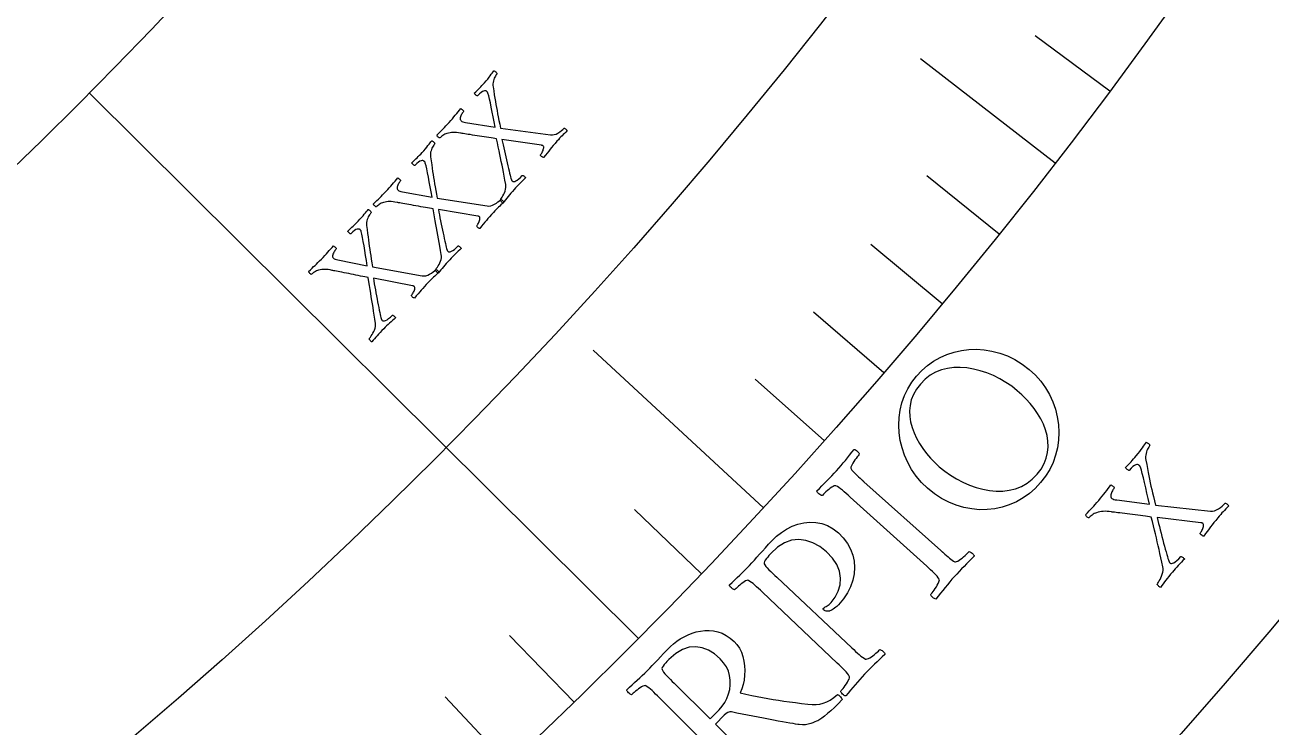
# Model space of a CAD drawing. Header units: millimetres. Extents: x -76 to 76, y -76 to 86.
# Drawn here: x 35.64 to 50.34, y -43.61 to -35.34 of the extents above; entities that cross this region are included whole.
import ezdxf

# ---------------------------------------------------------------- set-up
doc = ezdxf.new("R2010")
doc.units = ezdxf.units.MM
for name, color, linetype in [('CUT_OUTER', 1, 'Continuous'), ('ENGRAVE', 7, 'Continuous'), ('ENGRAVE_FINE', 8, 'Continuous'), ('TEXT', 5, 'Continuous')]:
    doc.layers.add(name, color=color, linetype=linetype)

msp = doc.modelspace()

# ---------------------------------------------------------------- linework, layer by layer
at = {"layer": 'CUT_OUTER'}
msp.add_arc((0.0001, -0.0001), 75.9999, 179.913117, 0.0001, dxfattribs=at)
at = {"layer": 'ENGRAVE'}
for points in [[(47.7893, -36.9697), (46.2023, -35.742)], [(42.8764, -42.5698), (36.4045, -36.1442)], [(44.3515, -41.0307), (42.3432, -39.1727)]]:
    msp.add_lwpolyline(points, dxfattribs=at)
for radius in [74.48, 74.48, 72.485, 68.78, 68.78, 65.854, 60.42, 60.42, 57.228, 51.3, 51.3]:
    msp.add_circle((0, 0), radius, dxfattribs=at)
at = {"layer": 'ENGRAVE_FINE'}
for points in [[(48.4324, -36.1231), (47.5551, -35.4688)], [(47.1311, -37.8052), (46.2774, -37.1204)], [(46.4581, -38.6293), (45.6166, -37.9296)], [(45.7703, -39.4418), (44.9413, -38.7274)], [(45.0681, -40.2423), (44.2517, -39.5134)], [(43.6209, -41.8066), (42.8308, -41.0494)], [(42.1183, -43.32), (41.3554, -42.5354)], [(41.3468, -44.057), (40.5978, -43.259)]]:
    msp.add_lwpolyline(points, dxfattribs=at)
at = {"layer": 'TEXT'}
for points in [[(40.6444, -36.4902), (40.6642, -36.4679), (40.6829, -36.4463), (40.7005, -36.4255), (40.717, -36.4053), (40.7329, -36.3857), (40.7487, -36.3662), (40.7645, -36.347), (40.7802, -36.328), (40.7844, -36.3298), (40.7896, -36.333), (40.7958, -36.3376), (40.803, -36.3438), (40.8094, -36.3501), (40.8134, -36.3553), (40.8149, -36.3594), (40.8139, -36.3625), (40.8096, -36.3677), (40.8048, -36.3743), (40.7994, -36.3824), (40.7934, -36.3919), (40.7876, -36.4023), (40.7827, -36.413), (40.7787, -36.4239), (40.7756, -36.435), (40.7744, -36.4458), (40.7758, -36.4557), (40.7801, -36.4646), (40.787, -36.4725), (40.7954, -36.4783), (40.8067, -36.4833), (40.8208, -36.4873), (40.8377, -36.4905), (41.1885, -36.5455), (41.1758, -36.4847), (41.1636, -36.4255), (41.1518, -36.368), (41.1406, -36.3122), (41.13, -36.2605), (41.1198, -36.2157), (41.1103, -36.1777), (41.1014, -36.1464), (41.0997, -36.1419), (41.0976, -36.1377), (41.0952, -36.134), (41.0924, -36.1306), (41.0898, -36.1278), (41.0877, -36.1256), (41.0862, -36.1241), (41.0853, -36.1232), (41.0798, -36.12), (41.0723, -36.1185), (41.0627, -36.1186), (41.0512, -36.1203), (41.0374, -36.1258), (41.021, -36.1371), (41.002, -36.1543), (40.9803, -36.1774), (40.9773, -36.1778), (40.973, -36.1763), (40.9673, -36.1729), (40.9603, -36.1677), (40.9533, -36.1617), (40.9477, -36.1563), (40.9435, -36.1514), (40.9407, -36.147), (40.9578, -36.1303), (40.9738, -36.1144), (40.9888, -36.0996), (41.0029, -36.0856), (41.0166, -36.0717), (41.0307, -36.0569), (41.0452, -36.0411), (41.0601, -36.0244), (41.0803, -36.0011), (41.0985, -35.9793), (41.1147, -35.9592), (41.1288, -35.9407), (41.1415, -35.9238), (41.153, -35.9085), (41.1634, -35.8947), (41.1728, -35.8825), (41.1769, -35.884), (41.1817, -35.8866), (41.1873, -35.8903), (41.1937, -35.8951), (41.1996, -35.9005), (41.204, -35.9061), (41.2068, -35.9118), (41.2081, -35.9178), (41.2053, -35.9214), (41.2012, -35.9272), (41.196, -35.9353), (41.1896, -35.9455), (41.1829, -35.9574), (41.1767, -35.9707), (41.171, -35.9853), (41.1659, -36.0012), (41.162, -36.0182), (41.16, -36.0357), (41.1598, -36.0539), (41.1615, -36.0728), (41.1695, -36.1202), (41.1769, -36.1645), (41.1837, -36.2055), (41.1898, -36.2434), (41.1958, -36.2796), (41.2022, -36.3157), (41.2088, -36.3517), (41.2159, -36.3877), (41.2235, -36.4252), (41.2319, -36.4661), (41.2411, -36.5102), (41.2511, -36.5577), (41.8396, -36.6373), (41.8612, -36.6381), (41.883, -36.6346), (41.905, -36.6271), (41.9272, -36.6154), (41.9483, -36.6014), (41.9673, -36.587), (41.9842, -36.5721), (41.9989, -36.5567), (42.0035, -36.5578), (42.0087, -36.5604), (42.0146, -36.5646), (42.0211, -36.5703), (42.0272, -36.5763), (42.0317, -36.581), (42.0347, -36.5846), (42.0362, -36.5869), (42.0191, -36.6041), (42.0032, -36.62), (41.9885, -36.6346), (41.975, -36.648), (41.9616, -36.6617), (41.9471, -36.677), (41.9317, -36.694), (41.9151, -36.7126), (41.8927, -36.7385), (41.8719, -36.7628), (41.8529, -36.7857), (41.8356, -36.807), (41.8185, -36.8285), (41.7999, -36.8518), (41.7799, -36.8768), (41.7585, -36.9036), (41.7533, -36.903), (41.7474, -36.9006), (41.7407, -36.8965), (41.7334, -36.8906), (41.7269, -36.8843), (41.7229, -36.8791), (41.7215, -36.8749), (41.7225, -36.8718), (41.7262, -36.8671), (41.7305, -36.8607), (41.7354, -36.8528), (41.7409, -36.8432), (41.7463, -36.8326), (41.7509, -36.8218), (41.7547, -36.8107), (41.7578, -36.7994), (41.7594, -36.7887), (41.7589, -36.7797), (41.7562, -36.7722), (41.7515, -36.7663), (41.75, -36.7652), (41.748, -36.7641), (41.7456, -36.763), (41.7427, -36.762), (41.7397, -36.7611), (41.7368, -36.7605), (41.7341, -36.7603), (41.7316, -36.7603), (41.2665, -36.6902), (41.2729, -36.7216), (41.2798, -36.7544), (41.2872, -36.7887), (41.2951, -36.8246), (41.3033, -36.8609), (41.3114, -36.8968), (41.3195, -36.9323), (41.3275, -36.9674), (41.3354, -37.001), (41.3429, -37.0325), (41.3502, -37.0616), (41.3572, -37.0886), (41.3635, -37.1123), (41.3689, -37.132), (41.3733, -37.1477), (41.3767, -37.1593), (41.3775, -37.1613), (41.3785, -37.1638), (41.3796, -37.1667), (41.3809, -37.17), (41.3826, -37.1735), (41.3846, -37.1768), (41.3872, -37.1799), (41.3901, -37.1829), (41.397, -37.1866), (41.406, -37.1873), (41.4173, -37.1852), (41.4308, -37.18), (41.4465, -37.1709), (41.4644, -37.1569), (41.4846, -37.138), (41.5071, -37.1141), (41.5118, -37.1152), (41.5172, -37.1176), (41.5234, -37.1215), (41.5303, -37.1268), (41.5367, -37.1323), (41.5414, -37.1369), (41.5442, -37.1407), (41.5452, -37.1436), (41.5284, -37.1599), (41.5115, -37.1765), (41.4945, -37.1933), (41.4774, -37.2103), (41.4605, -37.2274), (41.444, -37.2446), (41.4278, -37.2619), (41.412, -37.2792), (41.391, -37.3027), (41.3718, -37.3248), (41.3544, -37.3453), (41.3388, -37.3642), (41.324, -37.3825), (41.309, -37.4013), (41.2938, -37.4204), (41.2784, -37.4399), (41.2739, -37.4376), (41.269, -37.434), (41.2637, -37.429), (41.2581, -37.4226), (41.2529, -37.4163), (41.2491, -37.4112), (41.2464, -37.4075), (41.2451, -37.405), (41.2483, -37.4009), (41.2534, -37.3936), (41.2603, -37.3832), (41.269, -37.3697), (41.2784, -37.3539), (41.2873, -37.3368), (41.2956, -37.3183), (41.3034, -37.2985), (41.3095, -37.2783), (41.313, -37.2587), (41.3137, -37.2397), (41.3117, -37.2213), (41.3026, -37.1712), (41.2936, -37.1234), (41.2849, -37.0779), (41.2765, -37.0346), (41.268, -36.9925), (41.2594, -36.9505), (41.2506, -36.9084), (41.2417, -36.8664), (41.2325, -36.8235), (41.223, -36.7788), (41.2132, -36.7324), (41.2031, -36.6841), (41.1842, -36.6808), (41.1629, -36.6772), (41.1395, -36.6735), (41.1137, -36.6696), (41.0865, -36.6655), (41.0588, -36.6612), (41.0306, -36.6567), (41.0018, -36.652), (40.9732, -36.6473), (40.9455, -36.6428), (40.9188, -36.6386), (40.893, -36.6346), (40.8688, -36.6309), (40.8469, -36.6275), (40.8273, -36.6245), (40.81, -36.6218), (40.7958, -36.6195), (40.7857, -36.618), (40.7796, -36.617), (40.7776, -36.6167), (40.7529, -36.6125), (40.7302, -36.6097), (40.7095, -36.6083), (40.6907, -36.6081), (40.6728, -36.6093), (40.6545, -36.6118), (40.636, -36.6155), (40.6171, -36.6206), (40.6048, -36.6247), (40.5926, -36.6301), (40.5807, -36.6367), (40.569, -36.6444), (40.5582, -36.6525), (40.5491, -36.6598), (40.5415, -36.6665), (40.5356, -36.6724), (40.5327, -36.6738), (40.5284, -36.6728), (40.5228, -36.6694), (40.5158, -36.6636), (40.5091, -36.657), (40.5042, -36.6509), (40.5012, -36.6453), (40.5, -36.6402), (40.5203, -36.6191), (40.5393, -36.5996), (40.5568, -36.5819), (40.5729, -36.5659), (40.5889, -36.5498), (40.6062, -36.5318), (40.6247, -36.5119), (40.6444, -36.4902)], [(39.8992, -37.3036), (39.9194, -37.2817), (39.9386, -37.2605), (39.9566, -37.24), (39.9735, -37.2202), (39.9898, -37.2008), (40.0061, -37.1817), (40.0222, -37.1628), (40.0383, -37.1441), (40.0425, -37.146), (40.0476, -37.1493), (40.0537, -37.1541), (40.0607, -37.1603), (40.0671, -37.1668), (40.0709, -37.1721), (40.0723, -37.1762), (40.0712, -37.1793), (40.0669, -37.1844), (40.0619, -37.1909), (40.0564, -37.1989), (40.0502, -37.2083), (40.0441, -37.2186), (40.039, -37.2291), (40.0348, -37.2399), (40.0315, -37.251), (40.03, -37.2618), (40.0313, -37.2717), (40.0354, -37.2807), (40.0422, -37.2887), (40.0505, -37.2947), (40.0616, -37.2999), (40.0756, -37.3042), (40.0924, -37.3077), (40.4421, -37.3698), (40.4306, -37.3088), (40.4196, -37.2493), (40.409, -37.1916), (40.3989, -37.1356), (40.3893, -37.0837), (40.3801, -37.0387), (40.3714, -37.0005), (40.3631, -36.969), (40.3615, -36.9645), (40.3595, -36.9603), (40.3571, -36.9565), (40.3544, -36.9531), (40.3518, -36.9502), (40.3498, -36.948), (40.3483, -36.9464), (40.3474, -36.9455), (40.342, -36.9422), (40.3345, -36.9405), (40.325, -36.9405), (40.3134, -36.9419), (40.2995, -36.9471), (40.2829, -36.9581), (40.2635, -36.975), (40.2414, -36.9976), (40.2384, -36.9979), (40.2341, -36.9964), (40.2285, -36.9929), (40.2216, -36.9875), (40.2147, -36.9814), (40.2092, -36.9758), (40.2051, -36.9708), (40.2024, -36.9664), (40.2198, -36.95), (40.2361, -36.9345), (40.2515, -36.9199), (40.2658, -36.9063), (40.2798, -36.8927), (40.2942, -36.8781), (40.309, -36.8627), (40.3242, -36.8463), (40.3449, -36.8233), (40.3635, -36.8019), (40.3801, -36.7821), (40.3947, -36.7639), (40.4076, -36.7473), (40.4195, -36.7322), (40.4302, -36.7186), (40.4398, -36.7066), (40.4438, -36.7082), (40.4486, -36.7109), (40.4541, -36.7148), (40.4604, -36.7197), (40.4663, -36.7252), (40.4705, -36.7308), (40.4732, -36.7367), (40.4743, -36.7426), (40.4714, -36.7462), (40.4673, -36.7519), (40.4619, -36.7598), (40.4553, -36.7699), (40.4483, -36.7817), (40.4419, -36.7949), (40.4359, -36.8094), (40.4305, -36.8252), (40.4263, -36.8421), (40.4239, -36.8596), (40.4233, -36.8778), (40.4246, -36.8967), (40.4317, -36.9442), (40.4382, -36.9886), (40.4441, -37.0298), (40.4495, -37.0678), (40.4548, -37.1041), (40.4604, -37.1403), (40.4664, -37.1765), (40.4727, -37.2126), (40.4795, -37.2503), (40.4871, -37.2913), (40.4954, -37.3356), (40.5044, -37.3833), (41.0912, -37.4748), (41.1128, -37.4759), (41.1347, -37.473), (41.1568, -37.4659), (41.1792, -37.4546), (41.2006, -37.4411), (41.2199, -37.427), (41.2371, -37.4124), (41.2521, -37.3974), (41.2566, -37.3985), (41.2618, -37.4013), (41.2676, -37.4056), (41.274, -37.4115), (41.28, -37.4175), (41.2844, -37.4223), (41.2874, -37.426), (41.2888, -37.4284), (41.2714, -37.4451), (41.2551, -37.4607), (41.2401, -37.4751), (41.2264, -37.4882), (41.2127, -37.5016), (41.1979, -37.5166), (41.1821, -37.5333), (41.1652, -37.5516), (41.1422, -37.577), (41.121, -37.6009), (41.1015, -37.6234), (41.0838, -37.6444), (41.0663, -37.6655), (41.0472, -37.6884), (41.0267, -37.713), (41.0048, -37.7393), (40.9996, -37.7387), (40.9937, -37.7362), (40.9871, -37.7319), (40.9799, -37.7258), (40.9736, -37.7194), (40.9697, -37.7141), (40.9683, -37.7099), (40.9694, -37.7068), (40.9732, -37.7022), (40.9777, -37.6959), (40.9827, -37.6881), (40.9884, -37.6786), (40.994, -37.6681), (40.9988, -37.6574), (41.0029, -37.6464), (41.0061, -37.6352), (41.0079, -37.6245), (41.0076, -37.6155), (41.0051, -37.6079), (41.0005, -37.6019), (40.999, -37.6008), (40.9971, -37.5997), (40.9947, -37.5985), (40.9918, -37.5975), (40.9888, -37.5965), (40.986, -37.5959), (40.9833, -37.5956), (40.9808, -37.5955), (40.5172, -37.5161), (40.5229, -37.5475), (40.5291, -37.5805), (40.5359, -37.615), (40.5431, -37.651), (40.5505, -37.6875), (40.5579, -37.7236), (40.5652, -37.7592), (40.5726, -37.7944), (40.5797, -37.8282), (40.5867, -37.8598), (40.5933, -37.8891), (40.5998, -37.9162), (40.6057, -37.9401), (40.6106, -37.9599), (40.6147, -37.9756), (40.6179, -37.9873), (40.6186, -37.9893), (40.6196, -37.9918), (40.6206, -37.9947), (40.6219, -37.9981), (40.6234, -38.0016), (40.6254, -38.005), (40.6279, -38.0081), (40.6308, -38.0112), (40.6376, -38.015), (40.6466, -38.0159), (40.6579, -38.014), (40.6715, -38.0091), (40.6874, -38.0003), (40.7056, -37.9867), (40.7262, -37.9682), (40.7491, -37.9447), (40.7538, -37.9459), (40.7592, -37.9485), (40.7653, -37.9525), (40.7721, -37.9579), (40.7784, -37.9635), (40.7829, -37.9682), (40.7857, -37.9721), (40.7867, -37.975), (40.7695, -37.991), (40.7522, -38.0072), (40.7349, -38.0236), (40.7175, -38.0403), (40.7003, -38.0571), (40.6834, -38.074), (40.6669, -38.0909), (40.6508, -38.1078), (40.6293, -38.131), (40.6096, -38.1526), (40.5918, -38.1728), (40.5758, -38.1914), (40.5607, -38.2094), (40.5453, -38.2278), (40.5297, -38.2466), (40.5139, -38.2658), (40.5094, -38.2634), (40.5046, -38.2597), (40.4995, -38.2546), (40.494, -38.2482), (40.4889, -38.2417), (40.4851, -38.2366), (40.4826, -38.2328), (40.4813, -38.2303), (40.4847, -38.2263), (40.4899, -38.2191), (40.497, -38.2088), (40.506, -38.1955), (40.5157, -38.1799), (40.5249, -38.1629), (40.5335, -38.1446), (40.5417, -38.1249), (40.5483, -38.1049), (40.5521, -38.0854), (40.5533, -38.0664), (40.5516, -38.048), (40.5435, -37.9977), (40.5355, -37.9497), (40.5278, -37.904), (40.5202, -37.8606), (40.5126, -37.8184), (40.5048, -37.7761), (40.4969, -37.7339), (40.4888, -37.6917), (40.4804, -37.6487), (40.4718, -37.6038), (40.463, -37.5571), (40.4539, -37.5087), (40.435, -37.505), (40.4139, -37.501), (40.3905, -37.4968), (40.3648, -37.4924), (40.3377, -37.4878), (40.3101, -37.4829), (40.2819, -37.4778), (40.2532, -37.4725), (40.2248, -37.4672), (40.1972, -37.4622), (40.1706, -37.4574), (40.1448, -37.4529), (40.1207, -37.4487), (40.0989, -37.4449), (40.0794, -37.4415), (40.0621, -37.4384), (40.048, -37.4359), (40.0379, -37.4341), (40.0319, -37.433), (40.0299, -37.4327), (40.0053, -37.4281), (39.9826, -37.4248), (39.9619, -37.4229), (39.9431, -37.4224), (39.9252, -37.4232), (39.9069, -37.4253), (39.8883, -37.4287), (39.8693, -37.4333), (39.8569, -37.4373), (39.8446, -37.4424), (39.8326, -37.4487), (39.8207, -37.4562), (39.8098, -37.464), (39.8005, -37.4712), (39.7928, -37.4777), (39.7868, -37.4835), (39.7838, -37.4848), (39.7795, -37.4837), (39.774, -37.4802), (39.7671, -37.4744), (39.7606, -37.4676), (39.7558, -37.4614), (39.7529, -37.4557), (39.7518, -37.4506), (39.7726, -37.4299), (39.7919, -37.4108), (39.8098, -37.3934), (39.8262, -37.3777), (39.8425, -37.362), (39.8601, -37.3443), (39.879, -37.3249), (39.8992, -37.3036)], [(39.1378, -38.1017), (39.1584, -38.0802), (39.178, -38.0594), (39.1964, -38.0393), (39.2137, -38.0198), (39.2304, -38.0008), (39.247, -37.982), (39.2636, -37.9634), (39.28, -37.9451), (39.2842, -37.947), (39.2892, -37.9504), (39.2952, -37.9553), (39.3021, -37.9617), (39.3083, -37.9683), (39.3121, -37.9737), (39.3134, -37.9779), (39.3123, -37.9809), (39.3078, -37.9859), (39.3027, -37.9923), (39.297, -38.0002), (39.2906, -38.0095), (39.2844, -38.0196), (39.279, -38.0301), (39.2746, -38.0408), (39.2711, -38.0518), (39.2694, -38.0626), (39.2705, -38.0725), (39.2743, -38.0815), (39.281, -38.0897), (39.2892, -38.0959), (39.3002, -38.1013), (39.3141, -38.1059), (39.3309, -38.1098), (39.6792, -38.1789), (39.6689, -38.1176), (39.6591, -38.058), (39.6497, -38.0001), (39.6408, -37.9438), (39.6322, -37.8918), (39.6239, -37.8466), (39.6159, -37.8082), (39.6083, -37.7766), (39.6068, -37.772), (39.6049, -37.7678), (39.6026, -37.7639), (39.6, -37.7605), (39.5974, -37.7575), (39.5954, -37.7553), (39.594, -37.7537), (39.5931, -37.7527), (39.5877, -37.7494), (39.5803, -37.7475), (39.5708, -37.7472), (39.5592, -37.7485), (39.5452, -37.7534), (39.5283, -37.7641), (39.5086, -37.7805), (39.486, -37.8027), (39.483, -37.803), (39.4787, -37.8013), (39.4732, -37.7977), (39.4664, -37.7922), (39.4597, -37.7859), (39.4543, -37.7803), (39.4503, -37.7752), (39.4477, -37.7707), (39.4654, -37.7547), (39.4821, -37.7395), (39.4977, -37.7252), (39.5123, -37.7119), (39.5266, -37.6986), (39.5413, -37.6843), (39.5564, -37.6691), (39.5719, -37.6531), (39.593, -37.6305), (39.6121, -37.6095), (39.6291, -37.5901), (39.644, -37.5722), (39.6573, -37.5558), (39.6694, -37.5409), (39.6804, -37.5276), (39.6903, -37.5158), (39.6943, -37.5175), (39.699, -37.5203), (39.7045, -37.5242), (39.7106, -37.5292), (39.7164, -37.5349), (39.7205, -37.5406), (39.7231, -37.5465), (39.7241, -37.5525), (39.7211, -37.556), (39.7169, -37.5616), (39.7113, -37.5695), (39.7045, -37.5794), (39.6973, -37.5911), (39.6906, -37.6041), (39.6844, -37.6185), (39.6786, -37.6342), (39.674, -37.6509), (39.6713, -37.6684), (39.6704, -37.6866), (39.6713, -37.7055), (39.6774, -37.7532), (39.683, -37.7977), (39.6881, -37.839), (39.6927, -37.8771), (39.6972, -37.9135), (39.7021, -37.9498), (39.7073, -37.9861), (39.7129, -38.0223), (39.719, -38.0601), (39.7258, -38.1013), (39.7332, -38.1458), (39.7412, -38.1936), (40.3261, -38.2969), (40.3476, -38.2985), (40.3695, -38.296), (40.3918, -38.2894), (40.4144, -38.2786), (40.4361, -38.2655), (40.4557, -38.2518), (40.4732, -38.2376), (40.4884, -38.2228), (40.493, -38.2241), (40.4981, -38.2269), (40.5038, -38.2313), (40.5101, -38.2373), (40.5159, -38.2435), (40.5203, -38.2484), (40.5232, -38.2521), (40.5246, -38.2545), (40.5068, -38.2709), (40.4902, -38.2862), (40.4749, -38.3002), (40.4609, -38.3131), (40.447, -38.3262), (40.4319, -38.3409), (40.4157, -38.3572), (40.3985, -38.3752), (40.375, -38.4001), (40.3533, -38.4236), (40.3334, -38.4457), (40.3152, -38.4664), (40.2973, -38.4871), (40.2778, -38.5096), (40.2568, -38.5338), (40.2343, -38.5597), (40.2291, -38.5589), (40.2233, -38.5563), (40.2168, -38.5519), (40.2097, -38.5457), (40.2035, -38.5391), (40.1997, -38.5338), (40.1984, -38.5295), (40.1996, -38.5265), (40.2035, -38.5219), (40.2081, -38.5158), (40.2133, -38.508), (40.2191, -38.4986), (40.2249, -38.4883), (40.23, -38.4777), (40.2343, -38.4668), (40.2378, -38.4556), (40.2398, -38.445), (40.2396, -38.4359), (40.2373, -38.4283), (40.2328, -38.4222), (40.2313, -38.4211), (40.2294, -38.4199), (40.227, -38.4187), (40.2242, -38.4176), (40.2212, -38.4166), (40.2184, -38.4159), (40.2157, -38.4155), (40.2132, -38.4154), (39.7513, -38.3266), (39.7564, -38.3582), (39.762, -38.3913), (39.768, -38.4259), (39.7745, -38.462), (39.7812, -38.4987), (39.7878, -38.5349), (39.7945, -38.5707), (39.8011, -38.606), (39.8076, -38.64), (39.8138, -38.6717), (39.8199, -38.7011), (39.8258, -38.7283), (39.8312, -38.7523), (39.8358, -38.7722), (39.8395, -38.7881), (39.8425, -38.7998), (39.8432, -38.8018), (39.8441, -38.8043), (39.8451, -38.8073), (39.8463, -38.8107), (39.8477, -38.8142), (39.8497, -38.8176), (39.8521, -38.8208), (39.8549, -38.8239), (39.8616, -38.8279), (39.8706, -38.829), (39.882, -38.8273), (39.8956, -38.8227), (39.9117, -38.8142), (39.9302, -38.801), (39.9512, -38.7829), (39.9746, -38.7599), (39.9792, -38.7611), (39.9845, -38.7638), (39.9905, -38.7679), (39.9973, -38.7735), (40.0034, -38.7793), (40.0079, -38.7841), (40.0106, -38.788), (40.0115, -38.7909), (39.994, -38.8065), (39.9764, -38.8224), (39.9588, -38.8385), (39.941, -38.8548), (39.9234, -38.8712), (39.9062, -38.8878), (39.8894, -38.9043), (39.8729, -38.921), (39.851, -38.9437), (39.8309, -38.9649), (39.8127, -38.9847), (39.7963, -39.003), (39.7808, -39.0207), (39.7651, -39.0388), (39.7491, -39.0573), (39.7329, -39.0762), (39.7285, -39.0737), (39.7237, -39.0699), (39.7187, -39.0647), (39.7133, -39.0581), (39.7084, -39.0516), (39.7047, -39.0464), (39.7023, -39.0425), (39.701, -39.04), (39.7044, -39.036), (39.7098, -39.029), (39.7171, -39.0188), (39.7264, -39.0057), (39.7364, -38.9903), (39.7459, -38.9735), (39.755, -38.9554), (39.7636, -38.9359), (39.7705, -38.9159), (39.7748, -38.8965), (39.7763, -38.8776), (39.775, -38.8591), (39.7679, -38.8087), (39.7609, -38.7606), (39.7541, -38.7147), (39.7473, -38.6712), (39.7406, -38.6288), (39.7337, -38.5864), (39.7266, -38.544), (39.7194, -38.5017), (39.7119, -38.4585), (39.7042, -38.4134), (39.6963, -38.3666), (39.6882, -38.318), (39.6694, -38.3139), (39.6483, -38.3095), (39.625, -38.3048), (39.5994, -38.2999), (39.5724, -38.2947), (39.5449, -38.2893), (39.5169, -38.2836), (39.4883, -38.2777), (39.4599, -38.2719), (39.4325, -38.2663), (39.4059, -38.261), (39.3803, -38.256), (39.3563, -38.2513), (39.3345, -38.247), (39.3151, -38.2432), (39.2979, -38.2398), (39.2838, -38.237), (39.2738, -38.235), (39.2678, -38.2338), (39.2658, -38.2334), (39.2413, -38.2283), (39.2187, -38.2246), (39.198, -38.2223), (39.1793, -38.2214), (39.1613, -38.2218), (39.143, -38.2235), (39.1243, -38.2265), (39.1053, -38.2308), (39.0928, -38.2345), (39.0804, -38.2394), (39.0682, -38.2455), (39.0562, -38.2527), (39.0451, -38.2603), (39.0357, -38.2673), (39.0279, -38.2736), (39.0217, -38.2794), (39.0187, -38.2806), (39.0145, -38.2794), (39.009, -38.2758), (39.0023, -38.2698), (38.9958, -38.2629), (38.9912, -38.2565), (38.9884, -38.2508), (38.9874, -38.2457), (39.0086, -38.2254), (39.0283, -38.2067), (39.0465, -38.1897), (39.0633, -38.1744), (39.0799, -38.1589), (39.0979, -38.1417), (39.1172, -38.1226), (39.1378, -38.1017)], [(46.1528, -39.4804), (46.2155, -39.4138), (46.2831, -39.3547), (46.3555, -39.3033), (46.4328, -39.2594), (46.5138, -39.2234), (46.5975, -39.1958), (46.6838, -39.1766), (46.7727, -39.1658), (46.8631, -39.1634), (46.9537, -39.1698), (47.0446, -39.1849), (47.1358, -39.2087), (47.226, -39.2419), (47.3139, -39.2849), (47.3994, -39.3379), (47.4825, -39.4009), (47.5557, -39.4677), (47.6202, -39.5393), (47.6762, -39.6159), (47.7235, -39.6975), (47.7622, -39.7826), (47.7927, -39.8697), (47.8148, -39.9588), (47.8284, -40.0498), (47.8335, -40.1415), (47.8296, -40.2323), (47.8168, -40.3222), (47.7951, -40.4112), (47.7644, -40.4978), (47.7247, -40.5805), (47.6759, -40.6593), (47.6182, -40.734), (47.5544, -40.8018), (47.4854, -40.862), (47.4112, -40.9145), (47.332, -40.9594), (47.249, -40.9959), (47.1638, -41.0235), (47.0763, -41.0422), (46.9866, -41.052), (46.8958, -41.0528), (46.8051, -41.0445), (46.7146, -41.0271), (46.6242, -41.0007), (46.5353, -40.965), (46.4493, -40.9196), (46.3662, -40.8645), (46.286, -40.7999), (46.2147, -40.731), (46.1518, -40.6575), (46.0974, -40.5795), (46.0513, -40.4969), (46.0135, -40.4114), (45.9839, -40.3244), (45.9626, -40.2359), (45.9496, -40.146), (45.945, -40.0559), (45.949, -39.9669), (45.9616, -39.8789), (45.9829, -39.792), (46.0128, -39.7077), (46.051, -39.6277), (46.0977, -39.5519), (46.1528, -39.4804)], [(46.2, -39.5734), (46.154, -39.6338), (46.1185, -39.6957), (46.0935, -39.759), (46.0788, -39.8238), (46.0732, -39.8893), (46.0751, -39.9546), (46.0846, -40.0197), (46.1018, -40.0846), (46.1255, -40.1488), (46.1547, -40.2116), (46.1894, -40.2731), (46.2296, -40.3332), (46.2739, -40.3912), (46.3209, -40.446), (46.3706, -40.4977), (46.4231, -40.5463), (46.4875, -40.5988), (46.5555, -40.6469), (46.627, -40.6907), (46.7022, -40.7301), (46.7795, -40.764), (46.8576, -40.7916), (46.9364, -40.8126), (47.016, -40.8272), (47.0951, -40.8344), (47.1724, -40.8334), (47.2478, -40.8241), (47.3214, -40.8065), (47.3917, -40.7796), (47.4576, -40.7421), (47.5189, -40.6941), (47.5756, -40.6357), (47.6228, -40.5735), (47.6592, -40.51), (47.685, -40.4451), (47.7001, -40.379), (47.7058, -40.3122), (47.7035, -40.2455), (47.6933, -40.1789), (47.6751, -40.1123), (47.6501, -40.0467), (47.6194, -39.9829), (47.5832, -39.921), (47.5415, -39.8609), (47.4956, -39.8033), (47.4472, -39.7491), (47.3962, -39.6982), (47.3427, -39.6507), (47.2773, -39.5995), (47.2086, -39.5529), (47.1365, -39.5109), (47.0612, -39.4733), (46.9839, -39.4411), (46.906, -39.4154), (46.8274, -39.3961), (46.7482, -39.3832), (46.6698, -39.3773), (46.5935, -39.3793), (46.5194, -39.3891), (46.4475, -39.4067), (46.3789, -39.4333), (46.3148, -39.4699), (46.2552, -39.5166), (46.2, -39.5734)], [(45.2112, -40.5946), (45.2385, -40.5638), (45.265, -40.533), (45.2907, -40.5023), (45.3156, -40.4715), (45.3405, -40.4405), (45.366, -40.4089), (45.3923, -40.3768), (45.4193, -40.3441), (45.4277, -40.345), (45.4368, -40.3486), (45.4463, -40.3549), (45.4565, -40.3638), (45.4658, -40.3736), (45.4729, -40.3826), (45.4777, -40.3909), (45.4804, -40.3984), (45.4737, -40.4063), (45.4651, -40.4173), (45.4544, -40.4312), (45.4419, -40.4483), (45.4287, -40.4667), (45.4165, -40.485), (45.4051, -40.5031), (45.3946, -40.521), (45.3864, -40.5376), (45.3818, -40.5518), (45.3809, -40.5634), (45.3837, -40.5726), (45.3928, -40.586), (45.4042, -40.6001), (45.4178, -40.615), (45.4336, -40.6307), (45.451, -40.6471), (45.4693, -40.664), (45.4885, -40.6816), (45.5087, -40.6998), (45.512, -40.7027), (45.5152, -40.7056), (45.5185, -40.7086), (45.5218, -40.7115), (45.525, -40.7144), (45.5283, -40.7173), (45.5316, -40.7202), (45.5348, -40.7231), (46.4416, -41.5341), (46.4449, -41.537), (46.4482, -41.54), (46.4514, -41.5429), (46.4547, -41.5458), (46.4579, -41.5487), (46.4612, -41.5516), (46.4645, -41.5546), (46.4677, -41.5575), (46.488, -41.5755), (46.5074, -41.5924), (46.526, -41.6085), (46.5437, -41.6235), (46.5606, -41.637), (46.5767, -41.6485), (46.5918, -41.658), (46.606, -41.6654), (46.6148, -41.6663), (46.6262, -41.6637), (46.6402, -41.6575), (46.6569, -41.6478), (46.6749, -41.6358), (46.6927, -41.6226), (46.7102, -41.6082), (46.7276, -41.5927), (46.7434, -41.5778), (46.7564, -41.5652), (46.7665, -41.5551), (46.7738, -41.5473), (46.7816, -41.5489), (46.7905, -41.5527), (46.8003, -41.5586), (46.8112, -41.5667), (46.8212, -41.5757), (46.8285, -41.5845), (46.8331, -41.5931), (46.8349, -41.6015), (46.8038, -41.6323), (46.7733, -41.6625), (46.7437, -41.6921), (46.7147, -41.7211), (46.6861, -41.7502), (46.6576, -41.7801), (46.6291, -41.8107), (46.6005, -41.842), (46.5731, -41.873), (46.5458, -41.9046), (46.5186, -41.9368), (46.4916, -41.9696), (46.4645, -42.003), (46.4374, -42.0367), (46.41, -42.0708), (46.3826, -42.1052), (46.3741, -42.1043), (46.365, -42.1007), (46.3555, -42.0944), (46.3454, -42.0854), (46.3362, -42.0754), (46.3293, -42.0663), (46.3246, -42.0579), (46.3221, -42.0503), (46.3291, -42.0422), (46.3381, -42.0311), (46.3492, -42.0168), (46.3623, -41.9995), (46.376, -41.9805), (46.3885, -41.9613), (46.4001, -41.9418), (46.4105, -41.9222), (46.4187, -41.9042), (46.4232, -41.8897), (46.4242, -41.8785), (46.4216, -41.8708), (46.4111, -41.8544), (46.3979, -41.8372), (46.382, -41.8192), (46.3632, -41.8005), (46.3427, -41.7811), (46.3212, -41.7611), (46.2988, -41.7405), (46.2754, -41.7193), (45.3718, -40.9047), (45.3483, -40.8835), (45.3253, -40.8632), (45.3028, -40.8435), (45.2809, -40.8247), (45.2599, -40.8075), (45.2401, -40.7932), (45.2215, -40.7815), (45.2041, -40.7727), (45.1954, -40.77), (45.1843, -40.7717), (45.1708, -40.7777), (45.1549, -40.788), (45.1378, -40.8008), (45.1207, -40.8144), (45.1036, -40.8287), (45.0866, -40.8438), (45.0711, -40.8582), (45.0583, -40.8702), (45.0483, -40.88), (45.0412, -40.8875), (45.0334, -40.8857), (45.0247, -40.8817), (45.015, -40.8756), (45.0042, -40.8674), (44.9943, -40.8583), (44.987, -40.8494), (44.9825, -40.8409), (44.9807, -40.8326), (45.0105, -40.802), (45.0401, -40.7719), (45.0697, -40.7421), (45.0991, -40.7126), (45.1281, -40.6833), (45.1565, -40.6539), (45.1842, -40.6243), (45.2112, -40.5946)], [(48.3027, -40.9441), (48.3238, -40.9189), (48.3437, -40.8946), (48.3624, -40.8711), (48.38, -40.8484), (48.3969, -40.8263), (48.4137, -40.8044), (48.4305, -40.7828), (48.4472, -40.7614), (48.4518, -40.7632), (48.4576, -40.7665), (48.4646, -40.7715), (48.4727, -40.778), (48.4799, -40.7847), (48.4845, -40.7903), (48.4862, -40.7949), (48.4852, -40.7983), (48.4807, -40.8041), (48.4756, -40.8115), (48.4699, -40.8206), (48.4636, -40.8312), (48.4575, -40.8429), (48.4524, -40.8547), (48.4484, -40.8669), (48.4453, -40.8792), (48.4443, -40.8912), (48.4462, -40.902), (48.4512, -40.9116), (48.459, -40.9201), (48.4685, -40.9263), (48.481, -40.9313), (48.4966, -40.9354), (48.5153, -40.9383), (48.9029, -40.9878), (48.887, -40.9213), (48.8717, -40.8566), (48.8571, -40.7937), (48.843, -40.7327), (48.8297, -40.6762), (48.8172, -40.6272), (48.8056, -40.5857), (48.7949, -40.5516), (48.7928, -40.5466), (48.7904, -40.5421), (48.7877, -40.5381), (48.7845, -40.5345), (48.7815, -40.5314), (48.7792, -40.5291), (48.7775, -40.5275), (48.7764, -40.5265), (48.7702, -40.5232), (48.7619, -40.5218), (48.7515, -40.5222), (48.7389, -40.5244), (48.7238, -40.5309), (48.7061, -40.5439), (48.6857, -40.5634), (48.6626, -40.5895), (48.6593, -40.59), (48.6545, -40.5885), (48.6482, -40.5849), (48.6403, -40.5794), (48.6324, -40.573), (48.6261, -40.5672), (48.6214, -40.562), (48.6182, -40.5573), (48.6364, -40.5383), (48.6535, -40.5204), (48.6696, -40.5035), (48.6846, -40.4878), (48.6993, -40.4721), (48.7144, -40.4553), (48.7298, -40.4375), (48.7457, -40.4187), (48.7672, -40.3924), (48.7866, -40.3679), (48.8037, -40.3452), (48.8188, -40.3244), (48.8322, -40.3055), (48.8444, -40.2882), (48.8555, -40.2728), (48.8654, -40.2591), (48.8699, -40.2606), (48.8753, -40.2633), (48.8816, -40.2672), (48.8887, -40.2723), (48.8955, -40.278), (48.9004, -40.284), (48.9037, -40.2903), (48.9053, -40.2967), (48.9023, -40.3008), (48.898, -40.3074), (48.8925, -40.3164), (48.8858, -40.3278), (48.8787, -40.3412), (48.8723, -40.356), (48.8666, -40.3722), (48.8614, -40.3899), (48.8577, -40.4086), (48.8559, -40.428), (48.8563, -40.448), (48.8587, -40.4687), (48.869, -40.5207), (48.8784, -40.5691), (48.8871, -40.614), (48.895, -40.6555), (48.9027, -40.6951), (48.9108, -40.7346), (48.9193, -40.7741), (48.9281, -40.8134), (48.9377, -40.8544), (48.9482, -40.8991), (48.9596, -40.9474), (48.9721, -40.9993), (49.6216, -41.0687), (49.6454, -41.0688), (49.6693, -41.0644), (49.6932, -41.0555), (49.7172, -41.042), (49.7401, -41.0259), (49.7605, -41.0095), (49.7786, -40.9926), (49.7943, -40.9752), (49.7994, -40.9762), (49.8052, -40.979), (49.8118, -40.9834), (49.8191, -40.9895), (49.826, -40.9959), (49.8311, -41.0009), (49.8346, -41.0048), (49.8363, -41.0073), (49.818, -41.0267), (49.801, -41.0446), (49.7852, -41.0612), (49.7708, -41.0764), (49.7565, -41.0918), (49.7411, -41.109), (49.7246, -41.1282), (49.707, -41.1492), (49.6831, -41.1783), (49.661, -41.2057), (49.6408, -41.2314), (49.6225, -41.2554), (49.6043, -41.2796), (49.5846, -41.3057), (49.5634, -41.3338), (49.5407, -41.3639), (49.535, -41.3634), (49.5284, -41.361), (49.5209, -41.3567), (49.5127, -41.3504), (49.5054, -41.3437), (49.5008, -41.338), (49.4991, -41.3335), (49.5001, -41.33), (49.5041, -41.3248), (49.5086, -41.3177), (49.5137, -41.3087), (49.5195, -41.298), (49.5251, -41.2862), (49.5298, -41.2742), (49.5337, -41.2619), (49.5367, -41.2494), (49.5381, -41.2376), (49.5372, -41.2277), (49.5341, -41.2195), (49.5287, -41.2132), (49.527, -41.212), (49.5248, -41.2109), (49.5221, -41.2098), (49.5189, -41.2087), (49.5156, -41.2079), (49.5124, -41.2073), (49.5095, -41.2071), (49.5067, -41.2072), (48.9931, -41.1445), (49.0011, -41.1788), (49.0097, -41.2147), (49.0189, -41.2522), (49.0287, -41.2914), (49.0389, -41.3311), (49.0489, -41.3703), (49.0589, -41.4091), (49.0688, -41.4474), (49.0785, -41.4842), (49.0878, -41.5185), (49.0967, -41.5503), (49.1052, -41.5797), (49.113, -41.6056), (49.1195, -41.6271), (49.1248, -41.6442), (49.1289, -41.6569), (49.1299, -41.659), (49.131, -41.6617), (49.1323, -41.6649), (49.1339, -41.6685), (49.1358, -41.6723), (49.1382, -41.6759), (49.141, -41.6792), (49.1444, -41.6824), (49.152, -41.6862), (49.162, -41.6868), (49.1743, -41.684), (49.189, -41.678), (49.206, -41.6675), (49.2253, -41.6515), (49.2469, -41.6301), (49.2708, -41.6031), (49.276, -41.6041), (49.282, -41.6067), (49.289, -41.6107), (49.2968, -41.6163), (49.304, -41.6222), (49.3092, -41.6271), (49.3125, -41.6312), (49.3137, -41.6343), (49.2957, -41.6528), (49.2776, -41.6715), (49.2594, -41.6905), (49.2412, -41.7098), (49.2232, -41.7291), (49.2055, -41.7486), (49.1883, -41.768), (49.1715, -41.7875), (49.1491, -41.8141), (49.1287, -41.8389), (49.1102, -41.862), (49.0937, -41.8833), (49.078, -41.9039), (49.0621, -41.925), (49.046, -41.9465), (49.0297, -41.9684), (49.0246, -41.966), (49.0191, -41.9622), (49.0132, -41.9569), (49.0068, -41.9501), (49.0009, -41.9433), (48.9965, -41.9378), (48.9935, -41.9338), (48.992, -41.9311), (48.9954, -41.9265), (49.0007, -41.9184), (49.008, -41.9067), (49.0172, -41.8915), (49.027, -41.8739), (49.0361, -41.8548), (49.0447, -41.8342), (49.0527, -41.8122), (49.0588, -41.7898), (49.062, -41.7681), (49.0622, -41.7472), (49.0594, -41.7271), (49.0478, -41.6723), (49.0364, -41.62), (49.0254, -41.5702), (49.0148, -41.5229), (49.0042, -41.4769), (48.9934, -41.4309), (48.9824, -41.385), (48.9713, -41.3391), (48.9598, -41.2922), (48.948, -41.2433), (48.9358, -41.1925), (48.9232, -41.1398), (48.9023, -41.1367), (48.8788, -41.1335), (48.8529, -41.1301), (48.8244, -41.1266), (48.7944, -41.123), (48.7638, -41.1191), (48.7326, -41.115), (48.7008, -41.1107), (48.6692, -41.1064), (48.6386, -41.1024), (48.6091, -41.0986), (48.5806, -41.095), (48.5539, -41.0917), (48.5297, -41.0887), (48.508, -41.086), (48.4889, -41.0835), (48.4733, -41.0816), (48.4621, -41.0801), (48.4554, -41.0793), (48.4532, -41.079), (48.4259, -41.0752), (48.4008, -41.0729), (48.378, -41.0719), (48.3573, -41.0723), (48.3376, -41.0742), (48.3176, -41.0775), (48.2974, -41.0822), (48.2768, -41.0883), (48.2633, -41.0933), (48.2502, -41.0996), (48.2372, -41.1072), (48.2246, -41.1161), (48.213, -41.1253), (48.2032, -41.1337), (48.1951, -41.1412), (48.1887, -41.148), (48.1855, -41.1496), (48.1808, -41.1486), (48.1745, -41.145), (48.1667, -41.139), (48.1591, -41.1319), (48.1535, -41.1253), (48.15, -41.1192), (48.1485, -41.1137), (48.1703, -41.0898), (48.1905, -41.0678), (48.2092, -41.0477), (48.2264, -41.0296), (48.2435, -41.0114), (48.262, -40.991), (48.2817, -40.9686), (48.3027, -40.9441)], [(45.2334, -41.3264), (45.2917, -41.3862), (45.3395, -41.4497), (45.3768, -41.5168), (45.4036, -41.5877), (45.4197, -41.6607), (45.4251, -41.7346), (45.4198, -41.8094), (45.4037, -41.885), (45.377, -41.96), (45.3398, -42.033), (45.2921, -42.1041), (45.234, -42.1731), (45.2252, -42.182), (45.2146, -42.1918), (45.2022, -42.2023), (45.1881, -42.2137), (45.1734, -42.2246), (45.1594, -42.2337), (45.1462, -42.2409), (45.1336, -42.2463), (45.1285, -42.2466), (45.1215, -42.247), (45.1126, -42.2476), (45.1018, -42.2483), (45.0902, -42.248), (45.0793, -42.2452), (45.0688, -42.2399), (45.059, -42.2321), (45.0542, -42.2264), (45.0524, -42.221), (45.0538, -42.2161), (45.0583, -42.2116), (45.0685, -42.205), (45.0791, -42.1983), (45.0902, -42.1915), (45.1016, -42.1845), (45.113, -42.1769), (45.1244, -42.1681), (45.1355, -42.1582), (45.1465, -42.1471), (45.1973, -42.0821), (45.2327, -42.0123), (45.2528, -41.9377), (45.2575, -41.8584), (45.245, -41.7779), (45.2137, -41.6999), (45.1636, -41.6242), (45.0947, -41.5509), (45.0154, -41.4876), (44.9342, -41.442), (44.851, -41.4141), (44.7659, -41.4038), (44.6808, -41.413), (44.5975, -41.4438), (44.516, -41.4961), (44.4361, -41.5699), (44.4263, -41.5807), (44.4144, -41.5942), (44.4004, -41.6104), (44.3844, -41.6293), (44.3701, -41.6483), (44.3611, -41.6648), (44.3576, -41.6787), (44.3594, -41.6901), (44.3671, -41.7044), (44.379, -41.7208), (44.3951, -41.7395), (44.4154, -41.7604), (44.4379, -41.7824), (44.4606, -41.8044), (44.4836, -41.8264), (44.5069, -41.8484), (45.391, -42.6798), (45.4141, -42.7013), (45.4365, -42.722), (45.4582, -42.7417), (45.4792, -42.7606), (45.4994, -42.7777), (45.5186, -42.7922), (45.5369, -42.8039), (45.5541, -42.813), (45.5628, -42.8141), (45.5743, -42.8117), (45.5885, -42.8059), (45.6055, -42.7967), (45.6236, -42.7851), (45.6415, -42.7726), (45.6591, -42.759), (45.6764, -42.7444), (45.6922, -42.7303), (45.7052, -42.7184), (45.7154, -42.7087), (45.7228, -42.7012), (45.7306, -42.703), (45.7393, -42.707), (45.749, -42.7132), (45.7597, -42.7216), (45.7695, -42.7308), (45.7765, -42.7398), (45.7809, -42.7485), (45.7825, -42.757), (45.7506, -42.7869), (45.7195, -42.8164), (45.689, -42.8452), (45.6594, -42.8735), (45.6301, -42.9019), (45.6008, -42.931), (45.5715, -42.9609), (45.5422, -42.9916), (45.5141, -43.0218), (45.4862, -43.0525), (45.4585, -43.0836), (45.4311, -43.1153), (45.4037, -43.1475), (45.376, -43.1802), (45.348, -43.2134), (45.3198, -43.2471), (45.3113, -43.246), (45.3024, -43.2421), (45.293, -43.2356), (45.2832, -43.2263), (45.2742, -43.2161), (45.2675, -43.2068), (45.263, -43.1983), (45.2607, -43.1907), (45.2678, -43.1828), (45.2769, -43.1721), (45.288, -43.1585), (45.3011, -43.1419), (45.3148, -43.1237), (45.3276, -43.1052), (45.3394, -43.0863), (45.3503, -43.067), (45.3589, -43.0492), (45.3638, -43.0347), (45.365, -43.0236), (45.3626, -43.0159), (45.3526, -42.9991), (45.3398, -42.9816), (45.3243, -42.9632), (45.306, -42.9441), (45.286, -42.9241), (45.265, -42.9036), (45.2431, -42.8825), (45.2202, -42.8607), (44.3373, -42.0238), (44.3142, -42.0021), (44.2918, -41.9812), (44.2698, -41.961), (44.2484, -41.9416), (44.2278, -41.9239), (44.2084, -41.909), (44.1901, -41.897), (44.1728, -41.8877), (44.1643, -41.8848), (44.1531, -41.8862), (44.1395, -41.8919), (44.1233, -41.9018), (44.1059, -41.9141), (44.0887, -41.9271), (44.0716, -41.9406), (44.0547, -41.9549), (44.0392, -41.9684), (44.0264, -41.9798), (44.0164, -41.9891), (44.0091, -41.9963), (44.0014, -41.9943), (43.9928, -41.9902), (43.9832, -41.9838), (43.9727, -41.9754), (43.963, -41.966), (43.956, -41.9569), (43.9516, -41.9483), (43.95, -41.9399), (43.9805, -41.9102), (44.0107, -41.881), (44.0407, -41.8522), (44.0704, -41.824), (44.0997, -41.7959), (44.1285, -41.7675), (44.1568, -41.7388), (44.1845, -41.7099), (44.2133, -41.679), (44.2429, -41.6468), (44.2734, -41.6131), (44.3046, -41.5779), (44.3376, -41.5409), (44.3731, -41.5017), (44.4111, -41.4602), (44.4517, -41.4164), (44.5044, -41.3652), (44.5615, -41.3202), (44.6229, -41.2814), (44.6887, -41.2487), (44.7572, -41.2236), (44.8264, -41.2074), (44.8966, -41.2002), (44.9676, -41.2019), (45.0378, -41.2144), (45.1055, -41.2392), (45.1707, -41.2765), (45.2334, -41.3264)], [(43.84, -42.81), (43.7719, -42.7521), (43.7011, -42.7089), (43.6278, -42.6804), (43.5518, -42.6666), (43.474, -42.6712), (43.3952, -42.698), (43.3155, -42.747), (43.2346, -42.8181), (43.2245, -42.8286), (43.2122, -42.8418), (43.1978, -42.8576), (43.1813, -42.876), (43.1664, -42.8946), (43.157, -42.9108), (43.153, -42.9246), (43.1545, -42.9361), (43.1618, -42.9506), (43.1733, -42.9674), (43.1888, -42.9865), (43.2085, -43.008), (43.2303, -43.0306), (43.2525, -43.0532), (43.2748, -43.0759), (43.2974, -43.0985), (43.7213, -43.5163), (43.8275, -43.4094), (43.8635, -43.3684), (43.894, -43.3239), (43.9191, -43.2758), (43.9387, -43.224), (43.9521, -43.1703), (43.9586, -43.1163), (43.9583, -43.0619), (43.9511, -43.0073), (43.9362, -42.9538), (43.9127, -42.9031), (43.8806, -42.8551), (43.84, -42.81)]]:
    msp.add_lwpolyline(points, close=True, dxfattribs=at)
msp.add_lwpolyline([(43.9838, -44.1287), (43.1229, -43.269), (43.1005, -43.2467), (43.0786, -43.2251), (43.0573, -43.2043), (43.0364, -43.1843), (43.0164, -43.1661), (42.9973, -43.1506), (42.9794, -43.138), (42.9624, -43.1283), (42.9539, -43.1252), (42.9428, -43.1263), (42.9289, -43.1315), (42.9125, -43.1409), (42.8948, -43.1528), (42.8772, -43.1652), (42.8597, -43.1783), (42.8424, -43.1921), (42.8265, -43.2051), (42.8134, -43.2161), (42.8032, -43.2252), (42.7957, -43.2322), (42.7881, -43.23), (42.7796, -43.2256), (42.7701, -43.219), (42.7598, -43.2102), (42.7504, -43.2006), (42.7436, -43.1913), (42.7396, -43.1825), (42.7382, -43.1742), (42.7695, -43.1453), (42.8006, -43.117), (42.8313, -43.0891), (42.8618, -43.0617), (42.892, -43.0344), (42.9215, -43.0068), (42.9506, -42.979), (42.9791, -42.9508), (43.0088, -42.9209), (43.0393, -42.8895), (43.0707, -42.8566), (43.103, -42.8224), (43.137, -42.7864), (43.1735, -42.7481), (43.2127, -42.7077), (43.2545, -42.6651), (43.2545, -42.6651), (43.2893, -42.6327), (43.3274, -42.6026), (43.3688, -42.5748), (43.4136, -42.5492), (43.4606, -42.5267), (43.5089, -42.5081), (43.5584, -42.4934), (43.6092, -42.4826), (43.6605, -42.4765), (43.7117, -42.476), (43.7628, -42.4811), (43.8138, -42.4918), (43.8639, -42.5089), (43.9123, -42.5332), (43.9589, -42.5649), (44.0038, -42.6039), (44.0378, -42.6416), (44.0663, -42.684), (44.0895, -42.7308), (44.1072, -42.7823), (44.1197, -42.8364), (44.1273, -42.8914), (44.1299, -42.9472), (44.1277, -43.0039), (44.1208, -43.0595), (44.1096, -43.1122), (44.0941, -43.162), (44.0742, -43.2089), (44.1442, -43.2252), (44.212, -43.2402), (44.2774, -43.2538), (44.3406, -43.2662), (44.4027, -43.2775), (44.4653, -43.2881), (44.5283, -43.298), (44.5917, -43.3072), (44.6571, -43.3162), (44.726, -43.3254), (44.7984, -43.3349), (44.8743, -43.3446), (44.9237, -43.3486), (44.9703, -43.3481), (45.0141, -43.3431), (45.0552, -43.3335), (45.0954, -43.3183), (45.1366, -43.2962), (45.1789, -43.2671), (45.2221, -43.2311), (45.2306, -43.2325), (45.2393, -43.2373), (45.2484, -43.2455), (45.2578, -43.2571), (45.2663, -43.269), (45.2727, -43.2784), (45.277, -43.2853), (45.2791, -43.2896), (45.2309, -43.3391), (45.1859, -43.3832), (45.1442, -43.4221), (45.1057, -43.4556), (45.0709, -43.484), (45.0401, -43.5073), (45.0134, -43.5257), (44.9908, -43.5389), (44.9747, -43.5459), (44.9555, -43.5539), (44.933, -43.5628), (44.9073, -43.5727), (44.8783, -43.5812), (44.8461, -43.586), (44.8106, -43.5871), (44.7718, -43.5844), (44.7541, -43.582), (44.7298, -43.5784), (44.6992, -43.5736), (44.662, -43.5675), (44.6195, -43.5604), (44.5729, -43.5522), (44.5222, -43.5431), (44.4674, -43.5329), (44.4095, -43.522), (44.3498, -43.5107), (44.2881, -43.499), (44.2245, -43.4868), (44.1604, -43.4743), (44.0973, -43.4616), (44.035, -43.4488), (43.9738, -43.4357), (43.9529, -43.435), (43.9316, -43.441), (43.9098, -43.4537), (43.8876, -43.473), (43.7833, -43.5781), (44.1596, -43.9526)], dxfattribs=at)

doc.saveas('drawing.dxf')
